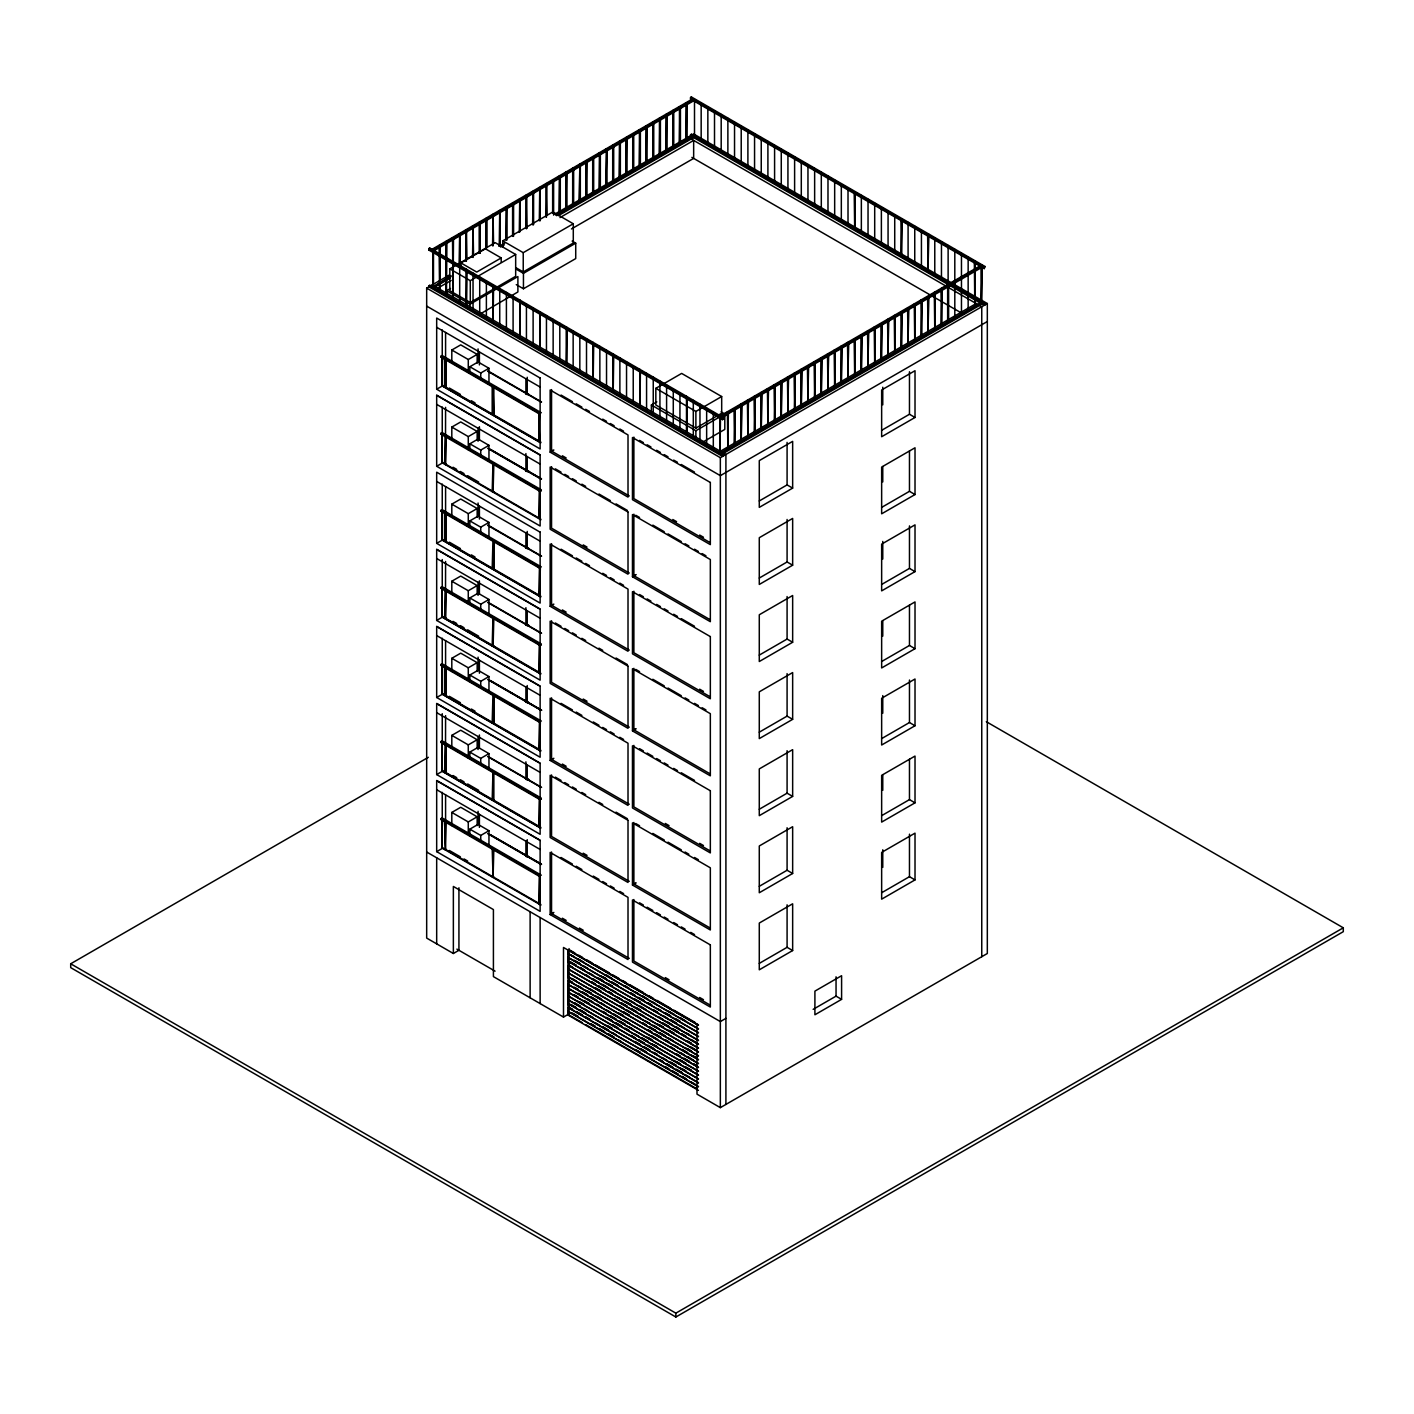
<?xml version="1.0" encoding="UTF-8"?>
<svg xmlns="http://www.w3.org/2000/svg" width="1414" height="1414" viewBox="0 0 1414 1414"><rect width="100%" height="100%" fill="white"/><g stroke="black" fill="none" stroke-linecap="round" stroke-linejoin="round"><path stroke-width="1.5" d="M428.902 248.564L429.785 248.051L723.455 417.607L722.572 419.658L428.902 250.101L428.902 248.564L722.572 418.12L723.455 417.607M690.545 97.495L691.428 96.983L985.098 266.539L984.215 268.607L690.545 99.051L690.545 97.495L984.215 267.052L985.098 266.539M428.902 250.101L429.785 248.051M690.545 99.051L691.428 96.983M432.012 249.324L692.754 98.786M445.852 241.653L446.824 241.653L446.347 295.579L445.852 241.653L446.824 241.653M465.878 261.042L466.355 229.81L466.85 258.939M472.541 257.189L473.036 225.957L473.531 255.086M492.567 245.629L493.062 214.398L493.557 243.526M499.248 245.965L499.743 210.545L500.22 245.965M519.274 232.303L519.751 198.985L520.246 230.217M525.937 228.449L526.432 195.132L526.927 228.449M539.3 220.743L539.777 187.426L540.272 220.743M545.963 216.89L546.458 183.573L546.953 214.804M565.989 172.296L566.961 172.296L566.961 209.537L565.989 209.537L565.989 172.296L566.961 172.296M572.67 168.425L573.642 168.425L573.642 205.684L572.67 205.684L572.67 168.425L573.642 168.425M586.015 160.719L586.987 160.719L586.987 197.978L586.015 197.978L586.015 160.719L586.987 160.719M592.696 156.866L593.668 156.866L593.668 194.125L592.696 194.125L592.696 156.866L593.668 156.866M599.359 153.012L600.349 153.012L600.349 190.271L599.359 190.271L599.359 153.012L600.349 153.012M612.704 145.306L613.694 145.306L613.694 182.565L612.704 182.565L612.704 145.306L613.694 145.306M619.385 141.453L620.357 141.453L620.357 178.712L619.385 178.712L619.385 141.453L620.357 141.453M626.066 137.6L627.038 137.6L627.038 174.859L626.066 174.859L626.066 137.6L627.038 137.6M632.73 133.747L633.719 133.747L633.719 171.006L632.73 171.006L632.73 133.747L633.719 133.747M639.411 129.894L640.383 129.894L640.383 167.152L639.411 167.152L639.411 129.894L640.383 129.894M646.092 126.04L647.064 126.04L647.064 163.299L646.092 163.299L646.092 126.04L647.064 126.04M659.437 118.334L660.409 118.334L660.409 155.593L659.437 155.593L659.437 118.334L660.409 118.334M666.1 114.481L667.09 114.481L667.09 151.74L666.1 151.74L666.1 114.481L667.09 114.481M672.781 110.628L673.753 110.628L673.753 147.887L672.781 147.887L672.781 110.628L673.753 110.628M686.126 102.922L687.116 102.922L687.116 140.18L686.126 140.18L686.126 102.922L687.116 102.922M440.161 245.506L439.171 245.506L440.161 245.506L439.666 291.726L439.171 247.043L440.161 247.043M453.505 237.799L452.533 237.799L453.505 237.799L453.01 299.432L452.533 239.337M460.186 233.946L459.197 233.946L460.186 233.946L460.186 262.792M465.878 230.093L466.85 230.093M473.531 226.24L472.541 226.24M480.194 222.387L479.222 222.387L480.194 222.387L480.194 253.336M486.876 218.534L485.903 218.534L486.876 218.534L486.876 247.379M493.557 214.681L492.567 214.681M500.22 210.827L499.248 210.827M506.901 206.974L505.912 206.974L506.901 206.974L506.901 240.027M513.582 203.121L512.593 203.121L513.582 203.121L513.582 236.173M520.246 199.268L519.274 199.268M526.927 195.415L525.937 195.415M533.591 191.562L532.618 191.562L533.591 191.562L533.591 224.596M539.3 187.709L540.272 187.709M546.953 183.855L545.963 183.855M553.616 180.002L552.644 180.002L553.616 180.002L553.616 215.14M560.298 176.149L559.308 176.149L560.298 176.149L560.298 213.39L559.308 213.39L559.308 177.687L560.298 177.687M580.323 164.572L579.333 164.572L580.323 164.572L580.323 201.831L579.333 201.831L579.828 166.41M607.013 149.159L606.04 149.159L607.013 149.159L607.013 186.418L606.04 186.418L606.535 150.998M653.745 122.187L652.755 122.187L653.745 122.187L653.745 159.446L652.755 159.446L653.25 124.008M680.434 106.775L679.462 106.775L680.434 106.775L680.434 144.034L679.462 144.034L679.462 108.312L680.434 108.312M432.984 250.048L432.984 287.873L432.984 250.614M433.921 249.765L449.139 240.981M452.94 238.789L466.267 231.101M470.084 228.891L475.793 225.604M479.593 223.394L576.665 167.365M580.465 165.155L603.301 151.97M607.119 149.778L692.754 100.323M694.504 99.068L694.504 136.893M485.903 247.379L485.903 220.071L486.876 220.071M512.593 236.173L512.593 204.659L513.582 204.659M432.984 251.586L432.012 250.879M439.171 254.184L439.666 254.467M701.167 102.922L701.167 140.746M439.666 255.439L440.161 255.722M445.852 258.037L446.347 258.32M707.848 106.775L707.848 144.599M446.347 259.292L446.824 259.575M452.533 261.89L453.01 262.173M714.512 110.628L714.512 148.452M453.01 263.145L453.505 263.428M449.811 268.854L495.2 242.66L515.668 254.467L515.668 276.313L470.279 302.508L449.811 290.701L449.811 268.854L470.279 280.679L515.668 254.467M460.929 267.016L460.929 262.951L485.409 248.811L501.21 257.931L501.21 261.997M459.691 265.461L459.691 303.285M721.193 114.481L721.193 152.305M502.765 247.273L502.765 240.857L552.821 211.959L573.289 223.766L573.289 243.031L523.233 271.93L515.792 267.635M428.902 285.805L429.785 285.292L723.455 454.848L723.455 455.874L428.902 285.805L428.902 286.83L722.572 456.386L723.455 454.848M690.545 134.754L691.428 134.242L985.098 303.798L985.098 304.823L690.545 134.754L690.545 135.779L984.215 305.336L985.098 303.798M458.931 887.798L458.931 950.296L453.364 953.496L426.675 938.083L426.675 288.12L449.422 274.988M499.054 246.336L504.798 243.014M554.429 214.362L693.655 133.976L987.326 303.533L987.326 953.496L720.345 1107.639L696.996 1094.153L696.996 1024.531L563.497 947.468L563.497 1017.073L569.064 1013.873L569.064 948.6M451.048 275.589L432.012 287.608L451.048 276.614M500.538 247.026L504.338 244.834M555.72 215.158L692.754 136.044L692.754 137.07M556.621 215.67L693.655 136.557L693.655 137.582L558.512 215.6M694.009 136.61L694.981 136.61M450.023 278.24L432.896 288.12L432.896 287.095M466.355 270.852L466.355 269.314L466.355 307.138L466.85 273.238M727.874 118.334L727.874 156.159M437.792 288.12L451.154 280.414M559.997 217.579L693.655 140.41L693.655 158.386L571.45 228.944M700.69 140.463L701.662 140.463M473.036 273.167L473.036 310.992M734.538 122.187L734.538 160.012M501.21 257.931L476.73 272.071L460.929 262.951M473.036 274.705L473.531 274.988M446.7 295.102L446.7 290.701L450.518 288.491M707.354 144.316L708.343 144.316M479.717 277.02L479.717 314.845M741.219 126.04L741.219 163.865M502.765 240.857L523.233 252.664L573.289 223.766M479.717 278.558L480.194 278.841M714.035 148.17L715.007 148.17M486.381 280.873L486.381 318.698M747.9 129.894L747.9 167.718M486.381 282.411L486.876 282.694M720.698 152.023L721.688 152.023M493.062 286.264L493.062 284.727L493.062 322.551L493.557 288.65M754.563 133.747L754.563 171.571M446.7 290.701L470.049 304.187L517.895 276.561L517.895 291.973L479.222 314.562M516.269 269.208L523.445 273.344L575.728 243.173L575.728 258.585L523.445 288.774L516.269 284.621M727.379 155.876L728.351 155.876M499.743 288.58L499.743 326.404M761.245 137.6L761.245 175.424M499.743 290.135L500.22 290.4M734.06 159.729L735.033 159.729M506.406 292.433L506.406 330.257M767.908 141.453L767.908 179.278M506.406 293.988L506.901 294.271M740.724 163.582L741.714 163.582M513.088 296.286L513.088 334.111M774.589 145.306L774.589 183.131M513.088 297.841L513.582 298.124M747.405 167.435L748.377 167.435M519.751 301.695L519.751 300.139L519.751 337.964L520.246 304.063M781.27 149.159L781.27 186.984M754.069 171.288L755.058 171.288M526.432 303.992L526.432 341.817M787.934 153.012L787.934 190.837M526.432 305.548L526.927 305.831M540.219 414.443L441.027 357.159L441.027 356.134L442.14 355.497L541.332 412.764M451.808 363.186L451.808 350.018L460.717 344.875L477.172 354.384L477.172 363.168M441.027 357.159L442.14 356.522L447.849 359.828M760.75 175.142L761.739 175.142M533.113 307.845L533.113 345.67M794.615 156.866L794.615 194.69M445.463 359.474L446.258 359.032L446.258 387.029L445.463 387.471L444.579 358.962L444.579 386.959L446.258 387.029M533.113 309.401L533.591 309.684M767.431 178.995L768.403 178.995M539.777 313.254L539.777 311.699L539.777 349.523L540.272 315.622M801.296 160.719L801.296 198.543M451.808 350.018L468.281 359.51L477.172 354.384M774.094 182.848L775.084 182.848M546.458 315.552L546.458 353.376M807.96 164.572L807.96 202.396M546.458 317.107L546.953 317.39M780.775 186.701L781.748 186.701M469.837 373.243L469.837 366.739L478.073 361.984L488.961 368.276L488.961 383.459M553.139 319.405L553.139 357.229M814.641 168.425L814.641 206.25M553.139 320.96L553.616 321.243M540.13 378.033L436.679 318.044L436.679 389.221L442.246 386.004L540.06 442.476M787.457 190.554L788.429 190.554M559.803 323.258L559.803 361.083M821.304 172.296L821.304 210.103M559.803 324.813L560.298 325.096M469.837 366.739L480.742 373.031L488.961 368.276M794.12 194.407L795.11 194.407M566.484 328.667L566.484 327.111L566.484 364.936L566.961 331.053M827.985 176.149L827.985 213.956M800.801 198.26L801.773 198.26M573.147 330.964L573.147 368.789M834.667 180.002L834.667 217.809M573.147 332.52L573.642 332.803M807.465 202.114L808.454 202.114M579.828 334.835L579.828 372.642M841.33 183.855L841.33 221.662M492.196 386.446L492.973 386.004L493.857 414.514L493.857 386.517L492.196 386.446L492.196 414.461L492.973 414.002M579.828 336.373L580.323 336.656M814.146 205.967L815.118 205.967M586.51 338.688L586.51 376.495M848.011 187.709L848.011 225.515M586.51 340.226L586.987 340.509M820.827 209.82L821.799 209.82M593.173 344.079L593.173 342.542L593.173 380.348L593.668 346.465M855.17 191.844L854.692 229.368L855.17 191.844L854.197 191.844L854.692 229.368M540.219 491.506L441.027 434.239L441.027 433.214L442.14 432.56L541.332 489.827M451.808 438.057L451.808 427.081L460.717 421.938L477.172 431.447L477.172 440.231M441.027 434.239L442.14 433.585L451.667 439.1M827.49 213.673L828.48 213.673M444.579 436.042L446.258 436.095L445.463 464.552L444.579 464.039L445.357 435.583M599.854 346.395L599.854 384.201M861.356 195.415L861.356 233.222M599.854 347.932L600.349 348.215M525.902 378.687L525.902 393.958L527.228 393.198M525.902 393.958L528.571 393.958M834.172 217.526L835.144 217.526M493.857 414.514L493.079 414.974L493.079 386.959M606.535 350.248L606.535 388.055M868.037 199.268L868.037 237.075M606.535 351.786L607.013 352.068M451.808 427.081L468.281 436.59L477.172 431.447M840.853 221.379L841.825 221.379M613.199 355.639L613.199 354.101L613.199 391.908L613.694 358.025M874.7 203.121L874.7 240.928M847.516 225.233L848.506 225.233M469.837 448.15L469.837 443.802L478.073 439.047L488.961 445.339L488.961 460.54M619.88 357.954L619.88 395.761M881.382 206.974L881.382 244.781M619.88 359.492L620.357 359.775M436.679 466.284L540.13 526.008L540.13 454.848L436.679 395.125L436.679 466.284L442.246 463.067L442.246 407.002M444.579 464.039L446.258 464.092M854.197 229.086L855.17 229.086M626.543 361.807L626.543 399.614M888.063 210.827L888.063 248.634M538.699 413.295L539.582 441.822L540.36 441.362L538.699 441.292L539.476 412.853M626.543 363.345L627.038 363.628M469.837 443.802L480.742 450.094L488.961 445.339M860.861 232.939L861.851 232.939M633.225 365.66L633.225 403.467M894.726 214.681L894.726 252.487M633.225 367.198L633.719 367.481M867.542 236.792L868.514 236.792M639.906 371.051L639.906 369.514L639.906 407.32L640.383 373.437M901.902 218.816L901.407 256.341L901.902 218.816L900.912 218.816L901.407 256.341M874.223 240.645L875.195 240.645M646.569 373.367L646.569 411.174M908.088 222.387L908.088 260.194M492.196 463.527L493.857 463.58L493.079 492.037L492.196 491.524L492.973 463.067M646.569 374.904L647.064 375.187M880.887 244.498L881.876 244.498M653.25 377.22L653.25 415.027M914.752 226.24L914.752 264.047M653.25 378.758L653.745 379.04M887.568 248.351L888.54 248.351M659.931 381.073L659.931 418.88M921.433 230.093L921.433 267.9M659.931 382.611L660.409 382.894M540.219 568.569L441.027 511.302L441.027 510.277L442.14 509.641L541.332 566.908M451.808 517.33L451.808 504.144L460.717 499.018L477.172 508.527L477.172 517.312M441.027 511.302L442.14 510.666L447.849 513.971M655.831 388.32L681.636 373.42L721.688 396.539L721.688 413.224L695.882 428.124L655.831 405.005L655.831 388.32L695.882 411.439L721.688 396.539M894.249 252.205L895.221 252.205M551.548 389.592L551.548 451.084L552.892 450.324M550.152 452.162L628.01 497.109L628.01 434.946L550.152 389.981L550.152 452.162L553.864 450.005M666.595 384.926L666.595 422.733M928.591 234.229L928.097 271.753L928.591 234.229L927.619 234.229L928.097 271.753M666.595 386.464L667.09 386.747M525.902 471.039L528.571 471.039L525.902 471.039L525.902 453.576M492.196 491.524L493.857 491.595M900.912 256.058L901.902 256.058M673.276 388.779L673.276 426.586M934.778 237.799L934.778 275.606M673.276 390.317L673.753 390.6M651.377 411.615L651.377 405.005L656.803 401.876M907.594 259.911L908.566 259.911M451.808 504.144L468.281 513.653L477.172 508.527M679.94 392.632L679.94 430.439M941.459 241.653L941.459 279.459M679.94 394.17L680.434 394.453M914.257 263.764L915.247 263.764M469.837 527.387L469.837 520.882L478.073 516.128L488.961 522.42L488.961 537.603M686.621 398.023L686.621 396.486L686.621 434.292L687.116 400.409M948.122 245.506L948.122 283.313M540.13 532.177L436.679 472.188L436.679 543.347L442.246 540.148L540.06 596.62M446.258 541.173L445.463 541.615L446.258 513.176L446.258 541.173L444.579 541.102L444.579 513.105M920.938 267.617L921.91 267.617M693.302 400.339L693.302 438.146M954.804 249.359L954.804 318.415M540.36 518.443L538.699 518.372L539.476 489.916M693.302 401.876L693.779 402.159M538.699 490.375L540.36 490.428M469.837 520.882L480.742 527.175L488.961 522.42M927.619 271.47L928.591 271.47M699.965 404.192L699.965 441.999M961.467 253.212L961.467 314.562M699.965 405.73L700.46 406.012M934.283 275.323L935.273 275.323M706.647 408.045L706.647 445.852M968.148 257.065L968.148 310.709M940.964 279.177L941.936 279.177M713.31 411.898L713.31 449.705M975.306 261.201L974.829 306.856L975.306 261.201L974.334 261.201L974.829 306.856M713.31 413.436L713.805 413.719M947.645 283.03L948.617 283.03M719.991 416.317L719.991 453.558L720.486 417.572L708.927 410.749M981.104 265.266L720.345 415.804L720.345 417.342M981.988 265.054L981.493 302.578L981.988 265.054L981.016 265.054L981.104 303.533M651.377 405.005L695.882 430.704L724.799 414.002L724.799 429.414L703.112 441.946M728.351 411.898L727.379 411.898L727.874 449.422L728.351 411.898L727.874 449.422M734.06 411.686L734.538 445.569L735.033 408.045L734.06 409.583M741.714 404.192L740.724 404.192L741.219 441.716L741.714 404.192L741.219 441.716M748.377 400.339L747.405 400.339L747.9 437.863L748.377 400.339L747.9 437.863M755.058 396.486L754.069 396.486L754.563 434.01L755.058 396.486L754.563 434.01M761.739 392.632L760.75 392.632L761.245 430.156L761.739 392.632L761.245 430.156M768.403 388.779L767.431 388.779L767.908 426.303L768.403 388.779L767.908 426.303M775.084 384.926L774.094 384.926L774.589 422.45L775.084 384.926L774.589 422.45M781.748 381.073L780.775 381.073L781.27 418.597L781.748 381.073L781.27 418.597M788.429 377.22L787.457 377.22L787.934 414.744L788.429 377.22L787.934 414.744M795.11 373.367L794.12 373.367L794.615 410.891L795.11 373.367L794.615 410.891M801.773 369.514L800.801 369.514L801.296 407.038L801.773 369.514L801.296 407.038M807.465 369.301L807.96 403.184L808.454 365.66L807.465 367.198M815.118 361.807L814.146 361.807L814.641 399.331L815.118 361.807L814.641 399.331M821.799 357.954L820.827 357.954L821.304 395.478L821.799 357.954L821.304 395.478M828.48 354.101L827.49 354.101L827.985 391.625L828.48 354.101L827.985 391.625M835.144 350.248L834.172 350.248L834.667 387.772L835.144 350.248L834.667 387.772M841.825 346.395L840.853 346.395L841.33 383.919L841.825 346.395L841.33 383.919M848.506 342.542L847.516 342.542L848.011 380.066L848.506 342.542L848.011 380.066M854.197 342.329L854.692 376.212L855.17 338.688L854.197 340.226M861.851 334.835L860.861 334.835L861.356 372.359L861.851 334.835L861.356 372.359M868.514 330.964L867.542 330.964L868.037 368.506L868.514 330.964L868.037 368.506M875.195 327.111L874.223 327.111L874.7 364.653L875.195 327.111L874.7 364.653M880.887 326.917L881.382 360.8L881.876 323.258L880.887 324.813M888.54 319.405L887.568 319.405L888.063 356.947L888.54 319.405L888.063 356.947M895.221 315.552L894.249 315.552L894.726 353.093L895.221 315.552L894.726 353.093M900.912 315.34L901.407 349.24L901.902 311.699L900.912 313.254M908.566 307.845L907.594 307.845L908.088 345.387L908.566 307.845L908.088 345.387M915.247 303.992L914.257 303.992L914.752 341.534L915.247 303.992L914.752 341.534M921.91 300.139L920.938 300.139L921.433 337.681L921.91 300.139L921.433 337.681M927.619 299.927L928.097 333.828L928.591 296.286L927.619 297.841M935.273 292.433L934.283 292.433L934.778 329.975L935.273 292.433L934.778 329.975M941.936 288.58L940.964 288.58L941.459 326.121L941.936 288.58L941.459 326.121M719.991 417.289L720.486 417.572M981.988 265.779L721.246 416.317L721.246 417.855L723.455 419.145M726.054 414.055L748.89 400.851M752.708 398.66L785.053 379.977M788.871 377.785L859.288 337.133M863.088 334.924L885.942 321.738M889.742 319.546L979.195 267.9M981.988 266.592L981.016 266.592M721.246 417.855L981.988 267.317M540.219 645.65L441.027 588.383L441.027 587.358L442.14 586.704L541.332 643.971M451.808 592.201L451.808 581.225L460.717 576.081L477.172 585.59L477.172 594.375M441.027 588.383L442.14 587.729L451.667 593.244M444.579 590.168L446.258 590.239L445.463 618.696L444.579 618.183L445.357 589.726M525.902 532.831L525.902 548.102L527.228 547.342M492.973 568.145L492.196 568.587L492.973 540.148L493.857 568.658L493.857 540.661L493.079 569.117L493.857 568.658M525.902 548.102L528.571 548.102M451.808 581.225L468.281 590.734L477.172 585.59M720.345 451.26L976.208 303.533M981.104 302.508L720.345 453.046L720.345 454.071M469.837 602.293L469.837 597.945L478.073 593.191L488.961 599.483L488.961 614.666M727.379 449.139L728.351 449.139M734.06 445.286L735.033 445.286M740.724 441.433L741.714 441.433M747.405 437.58L748.377 437.58M754.069 433.727L755.058 433.727M760.75 429.874L761.739 429.874M767.431 426.021L768.403 426.021M774.094 422.167L775.084 422.167M780.775 418.314L781.748 418.314M787.457 414.461L788.429 414.461M794.12 410.608L795.11 410.608M800.801 406.755L801.773 406.755M807.465 402.902L808.454 402.902M814.146 399.048L815.118 399.048M820.827 395.195L821.799 395.195M827.49 391.342L828.48 391.342M834.172 387.489L835.144 387.489M840.853 383.636L841.825 383.636M847.516 379.783L848.506 379.783M854.197 375.93L855.17 375.93M860.861 372.076L861.851 372.076M867.542 368.223L868.514 368.223M874.223 364.37L875.195 364.37M880.887 360.517L881.876 360.517M887.568 356.664L888.54 356.664M894.249 352.811L895.221 352.811M900.912 348.958L901.902 348.958M907.594 345.104L908.566 345.104M914.257 341.251L915.247 341.251M920.938 337.398L921.91 337.398M927.619 333.545L928.591 333.545M934.283 329.692L935.273 329.692M940.964 325.839L941.936 325.839M947.645 321.985L948.617 321.985L948.617 284.727L947.645 284.727L947.645 321.985L948.617 321.985M954.309 318.132L955.298 318.132M960.99 314.279L961.962 314.279M967.653 310.426L968.643 310.426M974.334 306.573L975.306 306.573M436.679 620.428L540.13 680.152L540.13 608.992L436.679 549.268L436.679 620.428L442.246 617.211L540.06 673.683M426.675 288.12L720.345 457.676L987.326 303.533M444.579 618.183L446.258 618.236M539.476 566.996L538.699 595.435L540.36 595.506L539.582 595.948L540.36 567.509M469.837 597.945L480.742 604.238L488.961 599.483M987.326 321.526L720.345 475.652L426.675 306.113M492.196 617.671L493.857 617.724L493.079 646.18L492.196 645.668L492.973 617.211M540.219 722.713L441.027 665.446L441.027 664.421L442.14 663.785L541.332 721.052M451.808 671.473L451.808 658.288L460.717 653.162L477.172 662.653L477.172 671.438M441.027 665.446L442.14 664.81M551.548 543.718L551.548 605.227L552.892 604.45M550.152 606.288L628.01 651.253L628.01 589.09L550.152 544.125L550.152 606.288L553.864 604.149M525.902 625.182L528.571 625.182L525.902 625.182L525.902 607.702M492.196 645.668L493.857 645.738M451.808 658.288L468.281 667.797L477.172 662.653M759.283 500.963L787.085 484.914L792.653 488.113L792.653 441.362L759.283 460.628L759.283 507.379L792.653 488.113M881.647 430.316L909.467 414.267L915.017 417.466L915.017 370.715L881.647 389.981L881.647 436.732L915.017 417.466M633.879 514.183L633.879 575.692L635.204 574.915M632.465 576.753L710.341 621.7L710.341 559.537L632.465 514.572L632.465 576.753L636.176 574.614M469.837 681.53L469.837 675.026L478.073 670.271L488.961 676.564L488.961 691.746M436.679 697.491L540.13 757.232L540.13 686.055L436.679 626.331L436.679 697.491L442.246 694.292L540.06 750.763M446.258 695.317L445.463 695.759L446.258 667.302L446.258 695.317L444.579 695.246L444.579 667.249M540.36 672.569L538.699 672.516L539.476 644.059M538.699 644.501L540.36 644.572M469.837 675.026L480.742 681.318L488.961 676.564M540.219 799.794L441.027 742.527L441.027 741.484L442.14 740.848L541.332 798.115M451.808 746.345L451.808 735.368L460.717 730.225L477.172 739.734L477.172 748.519M441.027 742.527L442.14 741.873L451.667 747.387M444.579 744.312L446.258 744.383L446.258 772.38L444.579 772.327L445.357 743.87M986.318 721.706L1343.3 927.814L1343.3 931.667L675.857 1317.017L70.7 967.636L70.7 963.782L428.336 757.303M525.902 686.957L525.902 702.245L527.228 701.485M492.973 722.289L492.196 722.731L492.973 694.292L493.857 722.801L493.857 694.804L493.079 723.243L493.857 722.801M525.902 702.245L528.571 702.245M451.808 735.368L468.281 744.878L477.172 739.734M759.283 578.043L787.085 561.977L792.653 565.193L792.653 518.425L759.283 537.709L759.283 584.459L792.653 565.193M881.647 507.396L909.467 491.33L915.017 494.547L915.017 447.778L881.647 467.062L881.647 513.812L915.017 494.547M469.837 756.419L469.837 752.089L478.073 747.334L488.961 753.627L488.961 768.809M436.679 774.572L540.13 834.295L540.13 763.136L436.679 703.412L436.679 774.572L442.246 771.355L540.06 827.826M446.258 772.38L445.463 772.839L445.587 715.625M539.476 721.122L538.699 749.579L540.36 749.65L539.582 750.092L540.36 721.653M469.837 752.089L480.742 758.381L488.961 753.627M492.196 771.797L493.857 771.867L493.857 799.864L492.196 799.811L492.973 771.355M540.219 876.857L441.027 819.59L441.027 818.565L442.14 817.911L541.332 875.195M451.808 825.617L451.808 812.431L460.717 807.288L477.172 816.797L477.172 825.582M441.027 819.59L442.14 818.953L447.849 822.259M551.548 697.862L551.548 759.371L552.892 758.593M550.152 760.432L628.01 805.397L628.01 743.216L550.152 698.269L550.152 760.432L553.864 758.293M445.463 821.905L446.258 821.446L445.463 849.902L444.579 821.393L445.463 849.902M525.902 779.326L528.571 779.326L525.902 779.326L525.902 761.846M493.857 799.864L493.079 800.324L493.079 772.327M451.808 812.431L468.281 821.941L477.172 816.797M759.283 655.106L787.085 639.057L792.653 642.256L792.653 595.506L759.283 614.772L759.283 661.522L792.653 642.256M881.647 584.459L909.467 568.41L915.017 571.61L915.017 524.859L881.647 544.125L881.647 590.875L915.017 571.61M633.879 668.327L633.879 729.818L635.204 729.058M632.465 730.897L710.341 775.844L710.341 713.681L632.465 668.716L632.465 730.897L636.176 728.758M469.837 835.674L469.837 829.152L478.073 824.397L488.961 830.707L488.961 845.89M436.679 851.635L540.13 911.358L540.13 840.199L436.679 780.475L436.679 851.635L442.246 848.418L442.246 792.353M444.579 849.39L446.258 849.461M539.476 826.2L538.699 826.66L539.476 798.203M538.699 798.645L540.36 798.716M469.837 829.152L480.742 835.444L488.961 830.707M492.196 848.877L493.857 848.948L493.079 877.387L492.196 848.877L493.857 848.948M540.36 826.713L539.582 827.172L539.582 799.157M525.902 841.1L525.902 856.389L527.228 855.611M492.196 876.874L493.857 876.945M525.902 856.389L528.571 856.389M759.283 732.169L787.085 716.12L792.653 719.337L792.653 672.569L759.283 691.835L759.283 738.603L792.653 719.337M881.647 661.522L909.467 645.473L915.017 648.69L915.017 601.922L881.647 621.188L881.647 667.956L915.017 648.69M538.699 903.723L540.36 903.793L538.699 903.723L539.476 875.266M538.699 875.726L540.36 875.779M551.548 852.006L551.548 913.515L552.892 912.737M550.152 914.575L628.01 959.54L628.01 897.36L550.152 852.412L550.152 914.575L553.864 912.437M759.283 809.25L787.085 793.183L792.653 796.4L792.653 749.65L759.283 768.916L759.283 815.666L792.653 796.4M881.647 738.603L909.467 722.536L915.017 725.753L915.017 679.003L881.647 698.269L881.647 745.019L915.017 725.753M633.879 822.471L633.879 883.962L635.204 883.202M632.465 885.04L710.341 929.988L710.341 867.825L632.465 822.86L632.465 885.04L636.176 882.884M568.163 949.961L568.163 953.496L568.163 949.961L698.445 1025.168M698.445 1032.556L568.163 957.349L568.163 953.814L574.384 956.748M568.163 957.349L568.728 953.478M568.163 957.667L568.163 961.202L568.163 957.667L698.445 1032.874M698.445 1040.262L568.163 965.055L568.163 961.52L568.728 964.737L572.511 967.229M568.163 965.373L568.163 968.908L568.163 965.373L698.445 1040.58M568.163 969.226L568.163 972.761L568.163 969.226L698.445 1044.433M568.163 973.079L568.163 976.614L568.163 973.079L698.445 1048.287M698.445 1055.675L568.163 980.468L568.163 976.933L568.728 980.149L572.511 982.323M698.445 1059.528L568.163 984.321L568.163 980.786L572.511 982.642M568.163 984.321L568.728 980.468M568.163 984.639L568.163 988.174L568.163 984.639L698.445 1059.846M568.163 988.492L568.163 992.027L568.163 988.492L698.445 1063.699M568.163 992.345L568.163 995.88L568.163 992.345L698.445 1067.552M568.163 996.198L568.163 999.733L568.163 996.198L698.445 1071.405M759.283 886.313L787.085 870.264L792.653 873.481L792.653 826.713L759.283 845.979L759.283 892.747L792.653 873.481M881.647 815.666L909.467 799.617L915.017 802.834L915.017 756.066L881.647 775.332L881.647 822.1L915.017 802.834M568.163 1000.051L568.163 1003.587L568.163 1000.051L698.445 1075.259M698.445 1082.664L568.163 1007.44L568.163 1003.905L568.728 1007.121L572.511 1009.313M698.445 1086.518L568.163 1011.293L568.163 1007.758L572.511 1009.614M568.163 1011.293L568.728 1007.44M698.445 1090.371L568.163 1015.146L568.163 1011.611L568.728 1014.828L581.949 1022.463M759.283 963.394L787.085 947.327L792.653 950.544L792.653 903.793L759.283 923.059L759.283 969.81L792.653 950.544M881.647 892.747L909.467 876.68L915.017 879.897L915.017 833.146L881.647 852.412L881.647 899.163L915.017 879.897M725.912 1018.363L720.345 1021.58L426.675 852.023M813.156 1009.349L836.045 996.145L841.595 999.362L841.595 975.713L814.906 991.126L814.906 1014.775L841.595 999.362M70.7 963.782L675.857 1313.164L1343.3 927.814M693.337 99.634L716.209 112.837M720.026 115.047L826.819 176.697M830.637 178.906L853.526 192.11M857.326 194.319L983.19 266.981M974.829 269.031L974.334 269.314M687.116 104.459L686.621 104.742M968.148 272.884L967.653 273.167M961.467 276.737L960.99 277.02M673.753 112.166L673.276 112.448M954.804 280.591L954.309 280.873M667.09 116.019L666.595 116.302M981.988 302.296L981.493 302.578M660.409 119.872L659.931 120.155M688.088 137.193L981.758 306.75L981.758 956.712M686.126 140.18L686.621 103.204M679.462 144.034L679.94 107.057M647.064 127.578L646.569 127.861M691.906 157.378L962.704 313.714M672.781 147.887L673.276 110.345M928.591 296.286L928.097 333.828M640.383 131.449L639.906 131.714M666.1 151.74L666.595 114.198M633.719 135.302L633.225 135.585M659.437 155.593L659.931 118.617M627.038 139.155L626.543 139.438M652.755 159.446L653.25 122.47M620.357 143.008L619.88 143.291M646.092 163.299L646.569 125.758M901.902 311.699L901.407 349.24M613.694 146.862L613.199 147.144M639.411 167.152L639.906 130.176M632.73 171.006L633.225 134.03M600.349 154.568L599.854 154.851M626.066 174.859L626.543 137.317M881.876 323.258L881.382 360.8M593.668 158.421L593.173 158.704M619.385 178.712L619.88 141.17M586.987 162.274L586.51 162.557M612.704 182.565L613.199 145.589M606.04 186.418L606.535 149.442M573.642 169.98L573.147 170.263M599.359 190.271L599.854 152.73M855.17 338.688L854.692 376.212M566.961 173.834L566.484 174.116M592.696 194.125L593.173 156.583M586.015 197.978L586.51 161.002M579.333 201.831L579.828 164.855M546.953 185.393L546.458 185.676M572.67 205.684L573.147 168.142M540.272 189.246L539.777 189.529M565.989 209.537L566.484 172.561M533.113 193.382L532.618 224.596M559.308 213.39L559.803 176.432M526.927 196.953L526.432 197.235M808.454 365.66L807.96 403.184M520.246 200.806L519.751 201.088M572.14 241.087L575.728 243.173M506.406 208.795L505.912 240.027M500.22 212.365L499.743 212.648M493.557 216.218L493.062 216.501M473.531 227.778L473.036 228.061M466.85 231.631L466.355 231.914M459.691 235.767L459.197 262.792M735.033 408.045L734.538 445.569M446.824 243.19L446.347 243.473M721.087 411.863L724.799 414.002M434.805 252.487L457.641 265.673M461.459 267.865L568.057 329.427M571.875 331.618L594.711 344.804M598.511 346.996L705.126 408.558M446.824 278.894L446.347 279.177M440.161 282.747L439.666 283.03M432.242 284.903L725.912 454.46L725.912 1104.422M561.04 395.054L572.405 401.629M576.205 403.821L581.879 407.108M585.679 409.282L589.479 411.474M602.735 419.145L606.535 421.337M610.335 423.511L614.118 425.702M619.809 428.99L623.592 431.182M639.552 440.39L643.352 442.582M647.135 444.774L650.935 446.965M656.626 450.253L660.409 452.445M664.209 454.619L667.991 456.81M673.683 460.098L677.483 462.29M681.265 464.481L694.539 472.135M436.679 327.306L540.13 387.029M488.077 370.981L541.58 401.983M487.636 371.228L541.12 402.106M451.667 362.037L457.394 365.342M461.211 367.534L474.556 375.24M478.374 377.45L491.736 385.156M495.554 387.365L516.534 399.473M520.352 401.682L533.697 409.388M441.027 356.134L540.219 413.401M538.787 412.835L441.91 356.911L441.91 384.908L540.678 441.928M449.369 388.055L460.363 394.4M471.357 400.745L475.016 402.866M441.61 385.386L540.89 442.706M562.365 455.785L566.166 457.977M672.799 519.504L676.564 521.66M699.665 535.058L703.465 537.249M551.548 451.084L629.283 495.961M709.704 542.393L633.879 498.612L633.879 437.12M436.679 389.221L540.13 448.945L540.13 377.785M436.679 395.372L540.13 455.114M555.349 468.847L561.04 472.135M564.822 474.326L568.622 476.5M572.405 478.692L576.205 480.884M581.879 484.171L585.679 486.363M598.953 494.016L610.335 500.591M616.009 503.879L627.392 510.436M635.77 515.279L639.552 517.471M652.826 525.124L664.209 531.699M667.991 533.891L681.265 541.544M685.065 543.736L688.848 545.928M694.539 549.215L698.339 551.407M702.122 553.581L705.922 555.773M436.679 404.369L540.13 464.092M489.986 449.157L541.562 478.922L490.34 449.475M487.636 448.309L541.12 479.187M455.485 441.309L459.303 443.501M465.029 446.806L478.374 454.513M482.192 456.722L486.009 458.931M491.736 462.237L495.554 464.428M499.354 466.638L505.081 469.943M508.899 472.135L512.716 474.344M516.534 476.553L522.261 479.841M526.061 482.05L529.879 484.26M533.697 486.451L541.332 490.87M441.027 433.214L540.678 490.994M453.028 467.239L456.687 469.36M460.363 471.481L464.022 473.584M467.681 475.705L478.674 482.05M540.678 519.009L441.91 461.989L441.91 433.974M441.61 462.449L540.89 519.769M583.222 544.903L587.022 547.094M629.283 573.041L551.548 528.164L551.548 466.655M633.879 575.692L709.704 619.473M561.04 549.198L572.405 555.773M576.205 557.964L581.879 561.234M585.679 563.426L589.479 565.618M602.735 573.289L606.535 575.463M610.335 577.654L614.118 579.846M619.809 583.134L623.592 585.325M639.552 594.534L643.352 596.726M647.135 598.917L650.935 601.109M656.626 604.397L660.409 606.571M664.209 608.762L667.991 610.954M673.683 614.242L677.483 616.433M681.265 618.625L694.539 626.278M436.679 481.449L540.13 541.173M488.077 525.124L541.58 556.126M487.636 525.372L541.12 556.25M451.667 516.163L457.394 519.468M461.211 521.678L474.556 529.384M478.374 531.593L491.736 539.3M495.554 541.509L516.534 553.616M520.352 555.826L533.697 563.532M441.027 510.277L540.219 567.544M538.787 566.979L441.91 511.055L441.91 539.052L540.678 596.072M449.369 542.198L460.363 548.544M471.357 554.889L475.016 557.01M441.61 539.529L540.89 596.832M562.365 609.929L566.166 612.121M699.665 689.201L703.465 691.393M551.548 605.227L629.283 650.104M709.704 696.536L633.879 652.755L633.879 591.246M436.679 543.347L540.13 603.089L540.13 531.929M436.679 549.516L540.13 609.257M555.349 622.991L561.04 626.278M564.822 628.452L568.622 630.644M572.405 632.836L576.205 635.027M581.879 638.315L585.679 640.507M598.953 648.16L602.735 650.352M616.009 658.023L627.392 664.58M635.77 669.423L639.552 671.615M652.826 679.268L664.209 685.843M667.991 688.035L681.265 695.688M685.065 697.88L688.848 700.071M694.539 703.359L698.339 705.533M702.122 707.725L705.922 709.916M436.679 558.512L540.13 618.236M488.449 602.523L541.58 633.207M487.636 602.452L541.12 633.313M455.485 595.435L459.303 597.645M465.029 600.95L478.374 608.656M482.192 610.866L486.009 613.057M491.736 616.363L495.554 618.572M499.354 620.781L505.081 624.087M508.899 626.278L512.716 628.488M516.534 630.679L522.261 633.985M526.061 636.194L529.879 638.403M533.697 640.595L541.332 644.996M441.027 587.358L540.219 644.625M540.678 645.138L441.91 588.118L441.91 616.115L540.678 673.152M453.028 621.382L456.687 623.503M460.363 625.624L464.022 627.728M467.681 629.849L478.674 636.194M441.61 616.592L540.89 673.912M583.222 699.046L587.022 701.238M629.283 727.185L551.548 682.308L551.548 620.799M633.879 729.818L709.704 773.617M436.679 626.596L540.13 686.32M561.04 703.341L572.405 709.916M576.205 712.09L581.879 715.378M593.261 721.953L598.953 725.241M602.735 727.415L606.535 729.606M610.335 731.798L614.118 733.99M619.809 737.277L623.592 739.469M639.552 748.678L643.352 750.869M647.135 753.061L652.826 756.349M656.626 758.523L660.409 760.714M664.209 762.906L667.991 765.098M673.683 768.385L677.483 770.577M681.265 772.751L694.539 780.422M436.679 635.575L540.13 695.317M489.986 680.364L541.562 710.128M490.34 680.7L541.58 710.27M487.636 679.515L541.12 710.394M441.027 664.421L540.219 721.688M538.787 721.122L441.91 665.199L441.91 693.196L540.678 750.215M449.369 696.342L460.363 702.687M471.357 709.033L475.016 711.154M441.61 693.655L540.89 750.975M562.365 764.073L566.166 766.264M665.287 823.443L669.052 825.617M699.665 843.345L703.465 845.537M551.548 759.371L629.283 804.248M709.704 850.68L633.879 806.899L633.879 745.39M436.679 703.659L540.13 763.383M555.349 777.134L561.04 780.404M564.822 782.596L568.622 784.788M572.405 786.979L576.205 789.171M581.879 792.459L585.679 794.65M598.953 802.304L602.735 804.495M616.009 812.149L627.392 818.724M635.77 823.567L639.552 825.741M652.826 833.412L664.209 839.987M667.991 842.161L681.265 849.832M685.065 852.023L688.848 854.215M694.539 857.485L698.339 859.677M436.679 712.656L540.13 772.38M488.449 756.667L541.58 787.351M487.636 756.578L541.12 787.457M465.029 755.094L478.374 762.8M482.192 765.009L486.009 767.201M491.736 770.506L495.554 772.716M499.354 774.907L505.081 778.213M508.899 780.422L512.716 782.631M516.534 784.823L522.261 788.128M526.061 790.338L529.879 792.529M533.697 794.739L541.332 799.14M441.027 741.484L540.219 798.769M540.678 799.281L441.91 742.262L441.91 770.259L540.678 827.278M453.028 775.526L456.687 777.647M460.363 779.75L464.022 781.871M467.681 783.992L478.674 790.338M441.61 770.736L540.89 828.056M583.222 853.19L587.022 855.382M629.283 881.329L551.548 836.434L551.548 774.943M633.879 883.962L709.704 927.761M436.679 780.74L540.13 840.464M561.04 857.485L572.405 864.042M576.205 866.234L581.879 869.522M593.261 876.097L598.953 879.367M602.735 881.558L606.535 883.75M610.335 885.942L614.118 888.133M619.809 891.421L623.592 893.613M639.552 902.821L643.352 905.013M647.135 907.205L652.826 910.475M656.626 912.666L660.409 914.858M664.209 917.05L667.991 919.241M673.683 922.529L677.483 924.703M681.265 926.895L685.065 929.086M690.757 932.374L694.539 934.566M436.679 789.719L540.13 849.461M489.986 834.507L541.562 864.272L490.34 834.826M487.636 833.659L541.12 864.537M451.667 824.45L457.394 827.756M461.211 829.965L474.556 837.671M478.374 839.881L491.736 847.587M495.554 849.779L533.697 871.802M441.027 818.565L540.219 875.832M449.369 850.486L460.363 856.831M464.022 858.952L467.681 861.055M540.678 904.359L441.91 847.34L441.91 819.325M441.61 847.799L540.89 905.119M665.287 977.587L669.052 979.761M562.365 918.216L566.166 920.408M579.422 928.061L583.222 930.253M699.665 997.489L703.465 999.68M551.548 913.515L629.283 958.392M709.704 1004.824L633.879 961.043L633.879 899.534M569.188 949.713L574.915 953.018M578.715 955.228L582.533 957.419M586.35 959.629L592.077 962.934M595.877 965.126L609.24 972.832M613.057 975.041L618.766 978.347M622.584 980.538L626.402 982.748M630.22 984.957L643.564 992.663M649.273 995.951L653.091 998.16M656.909 1000.37L670.254 1008.076M674.071 1010.268L695.052 1022.375M568.163 949.642L698.445 1024.85M578.167 958.939L583.823 962.209M606.482 974.971L612.156 978.559M625.359 985.876L629.142 988.368M634.798 991.638L638.58 993.812M642.363 995.686L648.019 999.256M651.801 1001.448L655.566 1003.622M668.787 1011.257L674.443 1014.527M680.116 1017.479L685.772 1021.067M568.163 953.496L698.445 1028.703M568.163 953.814L698.445 1029.021M574.384 960.3L580.058 963.57M602.717 976.65L606.482 978.824M612.156 982.094L617.812 985.364M631.033 992.999L634.798 995.173M638.58 997.365L644.236 1000.635M648.019 1002.809L651.801 1004.983M665.004 1012.618L670.678 1015.888M676.334 1019.158L680.116 1021.332M574.384 960.601L580.058 963.871M583.823 966.062L587.605 968.236M600.826 975.872L606.482 979.142M612.156 982.412L617.812 985.682M631.033 993.3L634.798 995.491M638.58 997.665L644.236 1000.935M648.019 1003.109L651.801 1005.301M657.457 1008.571L661.239 1010.745M665.004 1012.919L670.678 1016.206M674.443 1018.38L680.116 1021.65M570.62 961.98L576.276 965.249M580.058 967.423L583.823 969.597M598.935 978.329L602.717 980.503M608.374 983.773L612.156 985.947M634.798 999.026L640.471 1002.296M653.692 1009.932L657.457 1012.106M670.678 1019.741L676.334 1023.011M570.62 962.28L576.276 965.55M580.058 967.724L583.823 969.916M589.497 973.186L593.261 975.36M597.044 977.534L602.717 980.803M606.482 982.995L612.156 986.265M634.798 999.345L640.471 1002.614M653.692 1010.25L657.457 1012.424M663.131 1015.694L666.895 1017.868M670.678 1020.06L676.334 1023.329M680.116 1025.504L683.899 1027.678M568.163 961.202L698.445 1036.409M568.163 961.52L698.445 1036.727M585.714 974.546L589.497 977.039M593.261 978.912L598.935 982.483M602.717 984.356L608.374 987.926M612.156 990.118L615.921 992.292M629.142 999.928L634.798 1003.198M640.471 1006.149L646.127 1009.737M659.348 1017.055L663.131 1019.547M666.895 1021.421L672.569 1024.991M676.334 1026.864L680.116 1029.357M685.772 1032.627L689.555 1034.801M591.388 981.669L595.153 983.844M598.935 986.035L604.591 989.305M608.374 991.479L612.156 993.653M625.359 1001.289L631.033 1004.559M636.689 1007.829L640.471 1010.003M663.131 1023.082L668.787 1026.352M672.569 1028.544L678.225 1031.813M682.008 1033.987L685.772 1036.162M591.388 981.988L595.153 984.162M598.935 986.336L604.591 989.606M608.374 991.797L612.156 993.971M617.812 997.241L621.594 999.415M625.359 1001.607L631.033 1004.877M634.798 1007.051L640.471 1010.321M663.131 1023.4L668.787 1026.67M672.569 1028.844L678.225 1032.114M682.008 1034.306L685.772 1036.48M691.446 1039.75L695.211 1041.924M568.163 968.908L698.445 1044.115M595.153 987.697L600.826 990.967M614.029 998.602L617.812 1000.776M621.594 1002.968L627.25 1006.238M631.033 1008.412L636.689 1011.682M659.348 1024.761L663.131 1026.935M668.787 1030.205L674.443 1033.475M687.664 1041.111L691.446 1043.285M595.153 988.015L600.826 991.285M614.029 998.92L617.812 1001.094M621.594 1003.268L627.25 1006.538M631.033 1008.73L636.689 1012M640.471 1014.174L644.236 1016.348M657.457 1023.983L663.131 1027.253M668.787 1030.523L674.443 1033.793M687.664 1041.429L691.446 1043.603M568.163 972.761L698.445 1047.968M572.511 978.788L576.276 980.963M589.497 988.598L595.153 991.868M619.703 1005.725L623.486 1008.217M627.25 1010.091L632.924 1013.661M636.689 1015.535L640.471 1018.027M646.127 1021.297L649.91 1023.471M653.692 1025.344L659.348 1028.932M663.131 1031.106L668.787 1034.376M691.446 1047.155L697.102 1050.726M568.163 976.614L698.445 1051.822M568.163 976.933L698.445 1052.14M587.605 991.055L591.388 993.229M597.044 996.499L600.826 998.673M623.486 1011.752L629.142 1015.022M642.363 1022.658L646.127 1024.85M649.91 1027.024L655.566 1030.293M659.348 1032.467L665.004 1035.737M687.664 1048.817L691.446 1051.009M578.167 985.911L581.949 988.086M585.714 990.277L591.388 993.547M595.153 995.721L600.826 998.991M623.486 1012.071L629.142 1015.34M642.363 1022.976L646.127 1025.15M649.91 1027.324L655.566 1030.594M659.348 1032.786L665.004 1036.055M668.787 1038.229L672.569 1040.404M685.772 1048.039L691.446 1051.309M568.163 980.786L698.445 1055.993M574.384 987.272L578.167 989.447M581.949 991.638L587.605 994.908M591.388 997.082L597.044 1000.352M619.703 1013.431L623.486 1015.623M648.019 1029.781L651.801 1031.973M655.566 1034.147L661.239 1037.416M665.004 1039.59L668.787 1041.782M682.008 1049.4L687.664 1052.67M693.337 1055.94L697.102 1058.132M574.384 987.591L578.167 989.765M581.949 991.939L587.605 995.209M591.388 997.4L597.044 1000.67M600.826 1002.844L604.591 1005.018M617.812 1012.654L623.486 1015.924M648.019 1030.099L651.801 1032.273M655.566 1034.447L661.239 1037.717M665.004 1039.909L668.787 1042.083M674.443 1045.353L678.225 1047.527M682.008 1049.718L687.664 1052.988M691.446 1055.162L697.102 1058.432M578.167 993.3L583.823 996.888M587.605 998.761L593.261 1002.332M597.044 1004.205L600.826 1006.697M606.482 1009.967L610.265 1012.141M614.029 1014.015L619.703 1017.603M623.486 1019.777L629.142 1023.047M651.801 1035.826L657.457 1039.396M670.678 1046.714L674.443 1049.206M680.116 1052.476L683.899 1054.65M687.664 1056.523L693.337 1060.111M568.163 988.174L698.445 1063.381M574.384 994.979L578.167 997.17M583.823 1000.44L589.497 1003.71M602.717 1011.328L606.482 1013.52M610.265 1015.694L615.921 1018.964M619.703 1021.138L625.359 1024.408M648.019 1037.487L651.801 1039.679M676.334 1053.837L680.116 1056.028M683.899 1058.202L689.555 1061.472M693.337 1063.646L697.102 1065.838M574.384 995.297L578.167 997.471M583.823 1000.741L589.497 1004.011M602.717 1011.646L606.482 1013.82M610.265 1015.994L615.921 1019.264M619.703 1021.456L625.359 1024.726M629.142 1026.9L632.924 1029.074M646.127 1036.709L651.801 1039.979M676.334 1054.155L680.116 1056.329M683.899 1058.503L689.555 1061.773M693.337 1063.964L697.102 1066.138M568.163 992.027L698.445 1067.234M580.058 1002.102L583.823 1004.294M606.482 1017.373L612.156 1020.643M615.921 1022.817L621.594 1026.087M625.359 1028.261L629.142 1030.453M642.363 1038.07L648.019 1041.34M653.692 1044.61L657.457 1046.802M680.116 1059.881L685.772 1063.151M578.167 1001.324L583.823 1004.594M606.482 1017.673L612.156 1020.943M615.921 1023.117L621.594 1026.387M625.359 1028.579L629.142 1030.753M634.798 1034.023L638.58 1036.197M642.363 1038.389L648.019 1041.658M651.801 1043.832L657.457 1047.102M680.116 1060.182L685.772 1063.452M568.163 995.88L698.445 1071.087M574.384 1002.685L580.058 1005.955M612.156 1024.496L617.812 1027.766M631.033 1035.384L634.798 1037.576M638.58 1039.75L644.236 1043.019M648.019 1045.193L653.692 1048.463M676.334 1061.543L680.116 1063.735M685.772 1067.004L691.446 1070.274M574.384 1003.003L580.058 1006.273M583.823 1008.447L587.605 1010.621M612.156 1024.796L617.812 1028.066M631.033 1035.702L634.798 1037.876M638.58 1040.05L644.236 1043.32M648.019 1045.512L653.692 1048.781M657.457 1050.956L661.239 1053.13M674.443 1060.765L680.116 1064.035M685.772 1067.305L691.446 1070.575M568.163 999.733L698.445 1074.94M570.62 1004.364L576.276 1007.634M580.058 1009.808L585.714 1013.078M608.374 1026.157L612.156 1028.349M634.798 1041.429L640.471 1044.699M644.236 1046.873L649.91 1050.142M653.692 1052.316L657.457 1054.508M670.678 1062.126L676.334 1065.396M682.008 1068.666L685.772 1070.858M570.62 1004.665L576.276 1007.935M580.058 1010.126L585.714 1013.396M589.497 1015.57L593.261 1017.744M606.482 1025.38L612.156 1028.65M634.798 1041.729L640.471 1044.999M644.236 1047.173L649.91 1050.443M653.692 1052.635L657.457 1054.809M663.131 1058.079L666.895 1060.253M670.678 1062.444L676.334 1065.714M680.116 1067.888L685.772 1071.158M568.163 1003.587L698.445 1078.811M568.163 1003.905L698.445 1079.112M576.276 1011.487L581.949 1014.757M585.714 1016.931L589.497 1019.123M602.717 1026.741L608.374 1030.011M640.471 1048.552L646.127 1051.822M659.348 1059.439L663.131 1061.631M666.895 1063.805L672.569 1067.075M676.334 1069.249L682.008 1072.519M576.276 1011.788L581.949 1015.058M585.714 1017.249L589.497 1019.423M595.153 1022.693L598.935 1024.867M602.717 1027.059L608.374 1030.329M612.156 1032.503L615.921 1034.677M640.471 1048.852L646.127 1052.122M659.348 1059.758L663.131 1061.932M666.895 1064.106L672.569 1067.376M676.334 1069.567L682.008 1072.837M685.772 1075.011L689.555 1077.185M568.163 1007.758L698.445 1082.965M572.511 1013.166L578.167 1016.436M591.388 1024.054L595.153 1026.246M598.935 1028.42L604.591 1031.69M608.374 1033.864L614.029 1037.134M636.689 1050.213L640.471 1052.405M665.004 1066.563L668.787 1068.754M672.569 1070.928L678.225 1074.198M682.008 1076.372L685.772 1078.564M572.511 1013.467L578.167 1016.737M591.388 1024.372L595.153 1026.546M598.935 1028.72L604.591 1031.99M608.374 1034.182L614.029 1037.452M617.812 1039.626L621.594 1041.8M634.798 1049.435L640.471 1052.705M665.004 1066.881L668.787 1069.055M672.569 1071.229L678.225 1074.499M682.008 1076.69L685.772 1078.864M691.446 1082.134L695.211 1084.308M568.163 1011.611L698.445 1086.818M456.881 949.112L495.077 971.153M585.714 1024.637L697.102 1088.957M563.497 1017.073L493.415 976.614L493.415 909.573L453.364 886.454L453.364 953.496M984.215 267.052L984.215 268.607M948.122 284.444L948.122 322.268M909.467 371.758L909.467 414.267M909.467 450.96L909.467 491.33M909.467 525.902L909.467 568.41M909.467 605.086L909.467 645.473M909.467 680.046L909.467 722.536M909.467 759.23L909.467 799.617M909.467 834.172L909.467 876.68M882.76 387.224L882.76 404.846M882.76 466.532L882.76 481.944M882.76 541.421L882.76 559.043M882.76 620.711L882.76 636.123M882.76 695.6L882.76 713.222M882.76 774.89L882.76 790.32M882.76 849.796L882.76 867.401M836.045 976.809L836.045 996.145M787.085 442.405L787.085 484.914M787.085 519.468L787.085 561.977M787.085 596.549L787.085 639.057M787.085 673.612L787.085 716.12M787.085 750.693L787.085 793.183M787.085 827.756L787.085 870.264M787.085 904.819L787.085 947.327M722.572 418.12L722.572 419.658M720.345 457.676L720.345 1107.639M719.991 415.751L719.991 453.558M695.882 411.439L695.882 428.124M695.882 430.704L695.882 437.315M691.428 134.242L691.428 135.267M686.621 396.486L686.621 434.292M675.857 1313.164L675.857 1317.017M639.906 369.514L639.906 407.32M613.199 354.101L613.199 391.908M593.173 342.542L593.173 380.348M566.484 327.111L566.484 364.936M553.139 180.285L553.139 213.32M552.644 181.54L552.644 213.037M546.458 183.573L546.458 217.173M540.13 917.527L540.13 1003.587M539.777 187.991L539.777 220.46M539.777 311.699L539.777 349.523M539.582 490.888L539.582 518.885M539.582 645.031L539.582 673.029M539.582 876.238L539.582 904.235M533.113 191.844L533.113 224.879M530.126 911.747L530.126 997.807M527.228 377.273L527.228 394.736M527.228 456.528L527.228 471.816M527.228 531.417L527.228 548.879M527.228 610.671L527.228 625.942M527.228 685.543L527.228 703.023M527.228 764.797L527.228 780.086M527.228 839.686L527.228 857.167M526.432 195.132L526.432 228.732M523.445 273.344L523.445 288.774M523.233 252.664L523.233 271.93M519.751 198.985L519.751 232.02M519.751 300.139L519.751 337.964M513.088 203.404L513.088 236.438M506.406 207.257L506.406 240.309M499.743 210.545L499.743 246.248M493.062 214.398L493.062 245.912M493.062 284.727L493.062 322.551M493.079 464.039L493.079 492.037M493.079 618.183L493.079 646.18M493.079 849.39L493.079 877.387M492.973 465.224L492.973 491.082M492.973 619.367L492.973 645.208M492.973 773.511L492.973 799.352M492.973 848.418L492.973 876.433M486.381 218.816L486.381 249.2M480.742 373.031L480.742 377.361M480.742 450.094L480.742 456.616M480.742 527.175L480.742 531.505M480.742 604.238L480.742 610.742M480.742 681.318L480.742 685.649M480.742 758.381L480.742 764.886M480.742 835.444L480.742 841.966M479.717 222.67L479.717 253.053M479.222 223.925L479.222 253.336M479.399 351.839L479.399 364.936M479.399 426.728L479.399 439.825M479.399 505.982L479.399 519.079M479.399 580.871L479.399 593.968M479.399 660.126L479.399 673.223M479.399 734.997L479.399 748.112M479.399 814.252L479.399 827.367M478.073 348.887L478.073 361.984M478.073 428.142L478.073 441.239M478.073 503.031L478.073 516.128M478.073 582.268L478.073 595.382M478.073 657.157L478.073 670.271M478.073 736.411L478.073 749.526M478.073 811.3L478.073 824.397M473.036 225.957L473.036 257.472M470.279 280.679L470.279 302.508M470.049 304.187L470.049 308.588M468.281 359.51L468.281 370.503M468.281 436.59L468.281 449.758M468.281 513.653L468.281 524.647M468.281 590.734L468.281 603.902M468.281 667.797L468.281 678.773M468.281 744.878L468.281 758.045M468.281 821.941L468.281 832.917M466.355 230.376L466.355 261.325M466.355 269.314L466.355 307.138M459.691 234.229L459.691 264.612M453.01 238.082L453.01 299.432M446.347 241.37L446.347 295.579M445.587 332.484L445.587 358.979M445.587 407.338L445.463 464.552M445.587 486.628L445.587 513.105M445.587 561.482L445.463 618.696M445.587 640.754L445.587 667.249M445.587 794.898L445.587 821.393M442.246 329.939L442.246 386.004M442.246 484.083L442.246 540.148M442.246 559.555L442.246 617.211M442.246 638.227L442.246 694.292M442.246 713.699L442.246 771.355M439.666 245.789L439.666 291.726M436.679 857.803L436.679 943.863M433.479 251.869L433.479 287.59M429.785 285.292L429.785 286.317M693.655 99.298L432.896 249.836L432.896 251.392L693.655 100.836L693.655 99.298M694.504 100.606L694.504 100.606M701.167 104.459L701.167 104.459M707.848 108.312L707.848 108.312M714.512 112.166L714.512 112.166M459.691 266.999L459.691 266.999M721.193 116.019L721.193 116.019M727.874 119.872L727.874 119.872M734.538 123.725L734.538 123.725M741.219 127.578L741.219 127.578M747.9 131.449L747.9 131.449M754.563 135.302L754.563 135.302M761.245 139.155L761.245 139.155M767.908 143.008L767.908 143.008M774.589 146.862L774.589 146.862M781.27 150.715L781.27 150.715M787.934 154.568L787.934 154.568M794.615 158.421L794.615 158.421M801.296 162.274L801.296 162.274M807.96 166.127L807.96 166.127M814.641 169.98L814.641 169.98M821.304 173.834L821.304 173.834M827.985 177.687L827.985 177.687M834.667 181.54L834.667 181.54M841.33 185.393L841.33 185.393M848.011 189.246L848.011 189.246M854.692 193.099L854.692 193.099M861.356 196.953L861.356 196.953M868.037 200.806L868.037 200.806M874.7 204.659L874.7 204.659M881.382 208.512L881.382 208.512M888.063 212.365L888.063 212.365M894.726 216.218L894.726 216.218M901.407 220.071L901.407 220.071M908.088 223.925L908.088 223.925M914.752 227.778L914.752 227.778M921.433 231.631L921.433 231.631M928.097 235.484L928.097 235.484M934.778 239.337L934.778 239.337M941.459 243.19L941.459 243.19M948.122 247.043L948.122 247.043M954.804 250.897L954.804 250.897M961.467 254.75L961.467 254.75M706.647 409.583L706.647 409.583M968.148 258.603L968.148 258.603M974.829 262.456L974.829 262.456M727.874 413.153L727.874 413.153M741.219 405.447L741.219 405.447M747.9 401.594L747.9 401.594M754.563 397.741L754.563 397.741M761.245 393.887L761.245 393.887M767.908 390.034L767.908 390.034M774.589 386.181L774.589 386.181M781.27 382.328L781.27 382.328M787.934 378.475L787.934 378.475M794.615 374.622L794.615 374.622M801.296 370.768L801.296 370.768M814.641 363.062L814.641 363.062M821.304 359.209L821.304 359.209M827.985 355.356L827.985 355.356M834.667 351.503L834.667 351.503M841.33 347.65L841.33 347.65M848.011 343.796L848.011 343.796M861.356 336.09L861.356 336.09M868.037 332.237L868.037 332.237M874.7 328.384L874.7 328.384M888.063 320.678L888.063 320.678M894.726 316.824L894.726 316.824M908.088 309.118L908.088 309.118M914.752 305.265L914.752 305.265M921.433 301.412L921.433 301.412M934.778 293.705L934.778 293.705M941.459 289.852L941.459 289.852M948.122 285.982L948.122 285.982M954.804 282.128L954.804 282.128M961.467 278.275L961.467 278.275M968.148 274.422L968.148 274.422M974.829 270.569L974.829 270.569M954.804 286.6L954.804 286.6M961.467 290.453L961.467 290.453M968.148 294.306L968.148 294.306M974.829 298.16L974.829 298.16M981.988 303.02L721.246 453.558L721.246 454.601L981.988 304.045L981.988 303.02M710.341 482.474L632.465 437.509L632.465 499.672L710.341 544.637L710.341 482.474M628.01 512.009L550.152 467.062L550.152 529.225L628.01 574.19L628.01 512.009M710.341 636.6L632.465 591.653L632.465 653.816L710.341 698.781L710.341 636.6M628.01 666.153L550.152 621.188L550.152 683.369L628.01 728.316L628.01 666.153M710.341 790.744L632.465 745.797L632.465 807.96L710.341 852.925L710.341 790.744M628.01 820.297L550.152 775.332L550.152 837.512L628.01 882.46L628.01 820.297M710.341 944.888L632.465 899.94L632.465 962.103L710.341 1007.068L710.341 944.888"/></g></svg>
